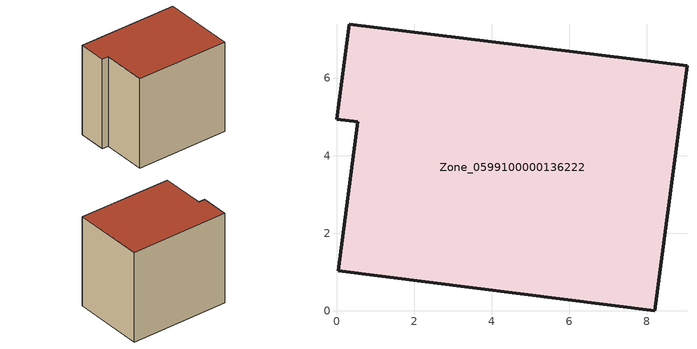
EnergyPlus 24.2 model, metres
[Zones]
Zone_0599100000136222
 floor ground (C_G): 9.03,6.32 8.2,0 0.04,1.03 0.55,4.87 0,4.94 0.32,7.39 z0
 wall outside (C_F): 8.2,0 9.03,6.32 0.32,7.39 0,4.94 0.55,4.87 0.04,1.03 8.2,0 z0:8.09
 roof outside (C_R): 0.04,1.03 8.2,0 9.03,6.32 0.32,7.39 0,4.94 0.55,4.87 z8.09
[BUILDING]
Pand.0599100000136222: North Axis=0; Terrain=City; Loads Convergence Tolerance Value=0.04; Temperature Convergence Tolerance Value=0.4; Solar Distribution=FullExterior; Maximum Number of Warmup Days=25; Minimum Number of Warmup Days=1
[Site:Location]
Rotterdam.The.Hague.AP_ZH_NLD Design_Conditions: Latitude=51.96; Longitude=4.45; Time Zone=1; Elevation=-4.5
[SITE:GROUNDTEMPERATURE:BUILDINGSURFACE]
18, 18, 18, 18, 18, 18, 18, 18, 18, 18, 18, 18
[MATERIAL] Thermal Absorptance=0.9; Solar Absorptance=0.7; Visible Absorptance=0.7
Name | Roughness | Thickness | Conductivity | Density | Specific Heat
G.TI.1946-1964 | MediumSmooth | 0.15 | 1 | 540 | 1210
F.TI.1946-1964 | Rough | 0.3 | 0.857143 | 1920 | 840
R.TI.1946-1964 | MediumRough | 0.2 | 0.277778 | 1500 | 1000
[CONSTRUCTION]
C_G: G.TI.1946-1964
C_F: F.TI.1946-1964
C_R: R.TI.1946-1964
[ZONE]
Zone_0599100000136222: Type=1; Multiplier=1; Ceiling Height=Autocalculate; Volume=Autocalculate; Floor Area=autocalculate; Part of Total Floor Area=Yes
[ZONEINFILTRATION:DESIGNFLOWRATE]
Infil_Zone_0599100000136222: Zone or ZoneList or Space or SpaceList=Zone_0599100000136222; Schedule=AlwaysOn; Design Flow Rate Calculation Method=Flow/Area; Flow Rate per Floor Area=0.003; Constant Term Coefficient=1; Temperature Term Coefficient=0; Velocity Term Coefficient=0; Velocity Squared Term Coefficient=0
[HVACTEMPLATE:ZONE:IDEALLOADSAIRSYSTEM]
Zone_0599100000136222: Maximum Heating Supply Air Temperature=50; Minimum Cooling Supply Air Temperature=13; Maximum Heating Supply Air Humidity Ratio=0.0156; Minimum Cooling Supply Air Humidity Ratio=0.0077; Heating Limit=NoLimit; Cooling Limit=NoLimit; Dehumidification Control Type=ConstantSensibleHeatRatio; Cooling Sensible Heat Ratio=0.7; Dehumidification Setpoint=60; Humidification Control Type=None; Humidification Setpoint=30; Outdoor Air Method=None; Outdoor Air Flow Rate per Person=0.00944; Outdoor Air Flow Rate per Zone Floor Area=0; Outdoor Air Flow Rate per Zone=0; Demand Controlled Ventilation Type=None; Outdoor Air Economizer Type=NoEconomizer; Heat Recovery Type=None; Sensible Heat Recovery Effectiveness=0.7; Latent Heat Recovery Effectiveness=0.65
[ZONECONTROL:THERMOSTAT]
ThermostatControl_Zone_0599100000136222: Zone or ZoneList=Zone_0599100000136222; Control Type Schedule=DualSetpointControlType; Control 1=Thermostat_Zone_0599100000136222; Temperature Difference Between Cutout And Setpoint=0
[THERMOSTATSETPOINT:DUALSETPOINT]
Thermostat_Zone_0599100000136222: Heating Setpoint Temperature Schedule=HeatingSetpoint_Zone_0599100000136222; Cooling Setpoint Temperature Schedule=CoolingSetpoint_Zone_0599100000136222
[SCHEDULE:COMPACT]
HeatingSetpoint_Zone_0599100000136222: Through: 12/31, For: AllDays, Until: 24:00, 21
CoolingSetpoint_Zone_0599100000136222: Through: 12/31, For: AllDays, Until: 24:00, 24
DualSetpointControlType: Through: 12/31, For: AllDays, Until: 24:00, 4
AlwaysOn: Through: 12/31, For: AllDays, Until: 24:00, 1
